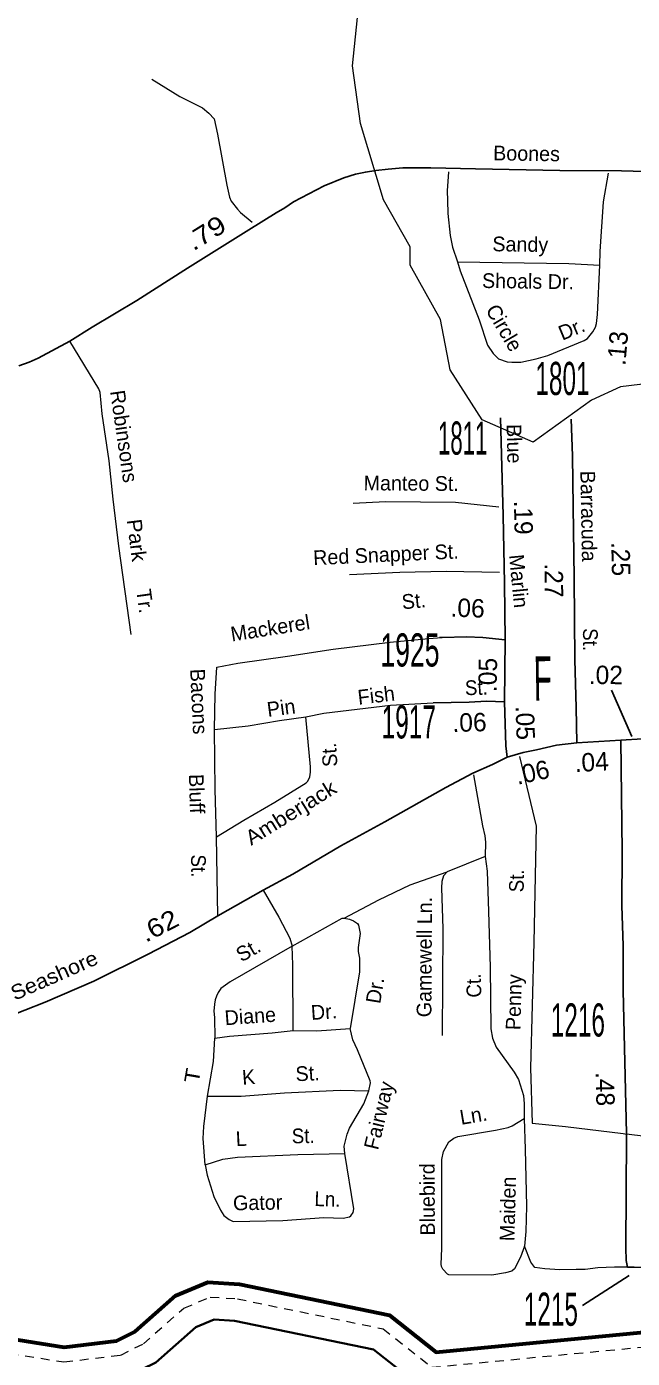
# Model space of a CAD drawing. Extents: x 641866 to 708309, y 9200 to 69402.
# Drawn here: x 672485 to 673308, y 18701 to 20509 of the extents above; entities that cross this region are included whole.
import ezdxf
from ezdxf.enums import TextEntityAlignment as Align

# ---------------------------------------------------------------- set-up
doc = ezdxf.new("R2010")
doc.units = 0
doc.header["$LTSCALE"] = 8
doc.linetypes.add('SHORT_DASHED', pattern=[2.7, 1.5, -1.2])
for name, color, linetype, lineweight in [('10', 7, 'Continuous', 40), ('11', 7, 'Continuous', 40), ('17', 7, 'Continuous', 25), ('22', 7, 'Continuous', 40), ('32', 7, 'Continuous', 25), ('35', 7, 'Continuous', 13), ('59', 7, 'Continuous', 13), ('60', 7, 'Continuous', 25), ('61', 7, 'SHORT_DASHED', 13), ('8', 7, 'Continuous', 25)]:
    doc.layers.add(name, color=color, linetype=linetype, lineweight=lineweight)

msp = doc.modelspace()

# ---------------------------------------------------------------- linework, layer by layer
at = {"layer": '17'}
msp.add_line((673307.173, 19545.295), (673279.363, 19608.429), dxfattribs=at)
at = {"layer": '32'}
msp.add_line((673133.948, 19592.509), (673135.205, 19676.695), dxfattribs=at)
for points in [[(673387.483, 20310.616), (673293.193, 20313.525), (673209.147, 20314.017), (673094.628, 20315.984), (673034.174, 20317.459), (672995.837, 20317.459), (672976.135, 20315.749), (672959.488, 20313.965), (672945.219, 20311.586), (672931.545, 20308.612), (672916.086, 20303.853), (672889.332, 20293.147), (672847.714, 20271.139), (672835.955, 20263.333), (672823.933, 20256.269), (672787.072, 20233.072), (672703.836, 20181.324), (672634.87, 20137.309), (672574.308, 20100.908), (672543.95, 20082.294), (672500.906, 20059.223), (672488.799, 20053.657), (672474.501, 20048.532)], [(673135.205, 19676.695), (673134.083, 19753.758), (673132.3, 19845.357), (673128.733, 19977.998)], [(673232.195, 19536.953), (673231.588, 19584.834), (673229.805, 19649.667), (673228.616, 19760.895), (673227.427, 19857.253), (673226.238, 19926.25), (673224.454, 19976.214)], [(673135.205, 19676.695), (673104.669, 19679.983), (673082.284, 19680.715), (673049.444, 19679.895), (673045.956, 19679.593)], [(673133.948, 19592.509), (673109.82, 19593.401), (673086.094, 19592.058), (673037.273, 19590.898)], [(673137.669, 19517.14), (673135.835, 19532.529), (673133.948, 19592.509)], [(673137.669, 19517.14), (673159.295, 19523.533), (673177.48, 19527.466), (673204.512, 19533.367), (673232.195, 19536.953), (673291.998, 19540.251), (673321.488, 19542.218), (673347.537, 19543.693), (673423.753, 19548.755)], [(673291.998, 19540.251), (673293.786, 19389.361), (673293.366, 19315.671), (673295.221, 19261.436), (673295.246, 19200.437), (673299.839, 19006.257), (673299.854, 19005.591), (673299.931, 19002.35), (673298.951, 18851.276), (673299.477, 18833.885), (673301.057, 18824.926)], [(672228.672, 19154.181), (672259.818, 19151.381), (672321.941, 19148.845), (672369.504, 19148.25), (672398.042, 19149.439), (672424.202, 19153.008), (672455.118, 19163.12), (672510.41, 19184.533), (672576.404, 19213.083), (672650.127, 19249.961), (672706.608, 19279.106), (672744.707, 19301.739), (672806.579, 19336.646), (672846.597, 19358.375), (672911.725, 19396.877), (672971.775, 19429.591), (673054.414, 19475.986), (673091.276, 19495.614), (673118.03, 19507.51), (673137.669, 19517.14)], [(673359.521, 18823.872), (673351.951, 18824.255), (673324.734, 18824.519), (673310.201, 18824.784), (673301.057, 18824.926)]]:
    msp.add_lwpolyline(points, dxfattribs=at)
at = {"layer": '35'}
for p, q in [((672744.707, 19301.739), (672742.975, 19409.07)), ((673355.679, 18998.561), (673299.854, 19005.591))]:
    msp.add_line(p, q, dxfattribs=at)
for points in [[(672655.298, 20437.742), (672693.346, 20414.309), (672724.047, 20398.818), (672732.61, 20391.753), (672739.663, 20384.117), (672744.558, 20363.123), (672756.82, 20293.688), (672760.608, 20277.516), (672762.801, 20271.974), (672771.394, 20261.208), (672775.607, 20256.727), (672791.552, 20243.52)], [(673057.87, 20312.188), (673056.366, 20286.017), (673056.519, 20273.214), (673057.278, 20255.5), (673060.103, 20225.646), (673063.299, 20209.885), (673070.213, 20189.852)], [(673263.619, 20185.226), (673263.874, 20203.621), (673268.676, 20271.227), (673275.529, 20310.294)], [(673070.213, 20189.852), (673221.469, 20187.738), (673263.619, 20185.226)], [(673070.213, 20189.852), (673074.078, 20177.678), (673099.79, 20110.884), (673111.135, 20076.866), (673118.714, 20065.42), (673125.972, 20058.081), (673137.593, 20053.957), (673144.282, 20053.428), (673156.485, 20053.593), (673176.968, 20057.898), (673193.056, 20062.488), (673242.147, 20082.842), (673247.001, 20085.649), (673254.279, 20094.908), (673257.797, 20101.04), (673258.991, 20105.917), (673260.626, 20118.085), (673263.619, 20185.226)], [(672627.072, 19683.899), (672610.483, 19803.816), (672602.515, 19867.769), (672597.012, 19919.474), (672587.743, 19983.352), (672585.007, 20012.604), (672583.102, 20017.54), (672543.95, 20082.294)], [(672928.702, 19862.185), (672972.644, 19864.438), (673067.728, 19863.707), (673126.398, 19856.977)], [(672923.733, 19765.182), (672991.993, 19768.367), (673054.817, 19769.657), (673127.394, 19768.559)], [(672740.081, 19554.724), (672741.316, 19602.981), (672743.23, 19639.358), (672771.928, 19645.102), (672839.561, 19654.26), (672901.648, 19664.064), (672978.928, 19673.475), (673030.72, 19678.277), (673049.444, 19679.895)], [(672864.311, 19571.93), (672888.609, 19577.062), (672979.415, 19587.813), (673037.273, 19590.898)], [(672740.081, 19554.724), (672785.783, 19560.043), (672828.421, 19567.222), (672864.311, 19571.93)], [(672742.975, 19409.07), (672779.916, 19431.958), (672822.283, 19456.242), (672864.79, 19482.623), (672867.132, 19484.778), (672869.746, 19490.727), (672870.667, 19497.009), (672870.608, 19504.31), (672864.311, 19571.93)], [(672742.975, 19409.07), (672741.019, 19473.607), (672740.081, 19554.724)], [(673154.573, 19518.34), (673176.946, 19423.511), (673173.767, 19265.643), (673169.466, 19095.662), (673171.616, 19020.355), (673216.783, 19016.051), (673295.395, 19006.152), (673299.854, 19005.591)], [(673091.993, 19493.346), (673104.257, 19424.011), (673107.597, 19410.547), (673108.429, 19401.831), (673107.958, 19382.541)], [(673107.958, 19382.541), (673056.36, 19361.835), (673056.244, 19361.705), (673051.454, 19356.329), (673049.101, 19348.375), (673048.635, 19339.784), (673050.467, 19284.35), (673049.672, 19139.267)], [(673107.958, 19382.541), (673110.571, 19362.491), (673112.415, 19307.656), (673114.458, 19232.018), (673115.349, 19148.502), (673118.004, 19135.751), (673122.97, 19123.656), (673147.118, 19089.792), (673153.319, 19079.472), (673159.708, 19058.15), (673160.986, 19046.625), (673160.599, 19026.533)], [(672916.383, 19298.936), (672963.362, 19323.74), (673006.068, 19343.767), (673056.18, 19361.763)], [(672806.579, 19336.646), (672827.677, 19300.241), (672842.728, 19271.751), (672845.817, 19260.792)], [(672845.817, 19260.792), (672913.646, 19298.685), (672916.351, 19298.933), (672916.381, 19298.926), (672923.717, 19297.191), (672928.978, 19295.189), (672934.311, 19291.687), (672935.96, 19289.055), (672938.045, 19277.915), (672935.476, 19258.765), (672935.57, 19253.263), (672937.102, 19244.534), (672937.042, 19225.835), (672924.46, 19148.879)], [(672845.817, 19260.792), (672761.584, 19212.315), (672748.906, 19203.059), (672745.104, 19197.733), (672743.006, 19192.673), (672741.111, 19187.71), (672740.096, 19181.729), (672739.517, 19172.441), (672740.253, 19163.927), (672740.513, 19135.922)], [(672847.111, 19146.269), (672846.723, 19235.175), (672845.817, 19260.792)], [(672847.111, 19146.269), (672879.404, 19145.947), (672924.46, 19148.879)], [(672949.832, 19064.392), (672952.241, 19075.245), (672951.591, 19077.857), (672934.599, 19119.784), (672928.066, 19133.61), (672924.46, 19148.879)], [(672730.997, 19057.206), (672739.101, 19104.15), (672740.513, 19135.922)], [(672740.513, 19135.922), (672760.665, 19138.634), (672818.545, 19142.819), (672847.111, 19146.269)], [(672727.799, 18963.869), (672724.99, 18999.723), (672725.998, 19015.703), (672730.997, 19057.206)], [(672730.997, 19057.206), (672776.695, 19057.126), (672835.176, 19061.4), (672910.849, 19065.242), (672949.832, 19064.392)], [(672917.294, 18979.32), (672916.485, 18989.235), (672920.601, 19005.655), (672923.652, 19013.497), (672943.292, 19046.718), (672949.832, 19064.392)], [(672727.799, 18963.869), (672751.544, 18971.412), (672771.596, 18974.126), (672853.27, 18978.053), (672917.294, 18979.32)], [(672727.799, 18963.869), (672730.43, 18949.919), (672739.268, 18920.749), (672748.41, 18902.173), (672752.972, 18894.985), (672760.067, 18889.549), (672765.717, 18886.94), (672832.941, 18888.245), (672888.921, 18892.467), (672915.203, 18891.561), (672923.833, 18893.095), (672925.557, 18894.362), (672928.547, 18899.004), (672929.441, 18903.887), (672917.294, 18979.32)], [(673301.057, 18824.926), (673283.676, 18824.926), (673261.028, 18823.872), (673243.647, 18821.764), (673231.533, 18821.764), (673209.412, 18821.237), (673188.87, 18822.818), (673175.176, 18824.399), (673169.909, 18831.777), (673161.365, 18853.421)]]:
    msp.add_lwpolyline(points, dxfattribs=at)
msp.add_lwpolyline([(673160.599, 19026.533), (673162.299, 18985.001), (673163.81, 18907.673), (673162.951, 18873.49), (673161.365, 18853.421), (673155.98, 18838.625), (673147.675, 18822.785), (673144.115, 18819.654), (673135.566, 18817.119), (673116.704, 18813.882), (673058.413, 18814.304), (673056.533, 18815.341), (673050.166, 18822.263), (673048.536, 18825.894), (673048.196, 18829.001), (673049.206, 18850.281), (673049.131, 18970.981), (673051.344, 18982.038), (673058.591, 18994.898), (673065.187, 18999.871), (673070.629, 19002.066), (673121.796, 19010.781), (673139.069, 19014.548), (673144.307, 19016.547)], close=True, dxfattribs=at)
at = {"layer": '59'}
msp.add_lwpolyline([(673881.75, 20120.545), (673854.688, 20121.945), (673788.875, 20104.229), (673660.349, 20056.644), (673541.321, 20067.311), (673448.941, 20054.273), (673384.393, 20038.866), (673341.756, 20029.977), (673318.069, 20023.458), (673291.421, 20019.903), (673252.337, 20002.124), (673172.875, 19945.094), (673104, 19975.418), (673060.375, 20043.262), (673047.312, 20111.5), (673006.125, 20185.301), (673005.812, 20210.295), (672969.875, 20274), (672938.75, 20377.596), (672927.812, 20455.797), (672954, 20710.291)], dxfattribs=at)
at = {"layer": '60', "lineweight": 60}
msp.add_lwpolyline([(672441.938, 18731.188), (672536.125, 18716.375), (672607.125, 18725.008), (672632.438, 18737.52), (672687.938, 18786.449), (672731.188, 18804.619), (672774.188, 18801.787), (672977.812, 18759.871), (673041.5, 18709.643), (673389.25, 18742.945), (673572.188, 18744.426), (673737.375, 18730.246), (673823.625, 18712.58), (673943.125, 18731.285), (674374.688, 18749.975), (674630.75, 18774.041)], dxfattribs=at)
at = {"layer": '61'}
msp.add_lwpolyline([(672440.413, 18711.182), (672535.772, 18696.185), (672612.927, 18705.566), (672643.676, 18720.765), (672698.706, 18769.28), (672734.583, 18784.352), (672771.502, 18781.921), (672969.144, 18741.236), (673035.417, 18688.969), (673390.286, 18722.953), (673571.412, 18724.419), (673734.503, 18710.419), (673823.15, 18692.262), (673945.11, 18711.352), (674376.057, 18730.015), (674630.842, 18753.962)], dxfattribs=at)
at = {"layer": '61', "linetype": 'Continuous', "lineweight": 35}
msp.add_lwpolyline([(672438.127, 18681.172), (672535.242, 18665.899), (672621.631, 18676.404), (672660.533, 18695.632), (672714.857, 18743.525), (672739.676, 18753.952), (672767.473, 18752.121), (672956.141, 18713.284), (673026.292, 18657.958), (673391.841, 18692.965), (673570.248, 18694.409), (673730.196, 18680.679), (673822.437, 18661.785), (673948.088, 18681.453), (674378.111, 18700.076), (674630.979, 18723.843)], dxfattribs=at)
at = {"layer": '8'}
msp.add_line((673303.621, 18813.556), (673239.882, 18772.724), dxfattribs=at)

# ---------------------------------------------------------------- texts
at = {"layer": '10'}
for s, rotation, p in [('Sandy', 359.199, (673155.44, 20203.662)), ('Shoals Dr.', 359.199, (673165.894, 20153.511)), ('Circle', 300.525, (673125.208, 20095.116)), ('Dr.', 22.52, (673229.044, 20089.481)), ('Robinsons ', 278.256, (672608.055, 19947.827)), ('Manteo St.', 359.56, (673007.355, 19879.172)), ('Red Snapper St.', 2.671, (672973.481, 19782.52)), ('Tr.', 277.876, (672636.141, 19727.808)), ('Bacons', 272.615, (672709.239, 19592.39)), ('St.', 93.667, (672906.306, 19521.048)), ('Bluff', 271.736, (672706.192, 19467.355)), ('Gamewell Ln.', 89.686, (673035.256, 19245.866)), ('St.', 29.921, (672791.03, 19246.569)), ('Penny', 88.55, (673156.707, 19184.4)), ('Dr.', 80.715, (672968.156, 19199.224)), ('Diane', 4.136, (672789.567, 19155.763)), ('Dr.', 3.723, (672889.611, 19161.643)), ('K ', 4.18, (672791.041, 19073.215)), ('St.', 2.906, (672867.139, 19078.042)), ('Fairway', 76.527, (672973.209, 19028.535)), ('Ln.', 9.666, (673093.551, 19021.186)), ('L', 2.753, (672777, 18989.403)), ('Bluebird ', 90.273, (673039.377, 18920.582)), ('Maiden', 88.56, (673148.708, 18903.783)), ('Gator', 1.112, (672799.047, 18902.59))]:
    msp.add_text(s, height=20, rotation=rotation, dxfattribs=at).set_placement(p, align=Align.CENTER)
for s, rotation, width, p in [('Park', 277.102, 1.05, (672624.75, 19810.632)), ('Amberjack', 31.825, 1.1, (672849.088, 19433.512)), ('St.', 270.925, 0.95, (672708.609, 19369.505)), ('St.', 88.846, 0.95, (673160.447, 19349.222)), ('Ct.', 92.045, 0.95, (673102.344, 19207.463)), ('T', 80.205, 1.2, (672720.252, 19083.135)), ('St.', 1.134, 0.95, (672860.913, 18993.207)), ('Ln.', 358.026, 0.95, (672893.399, 18907.322))]:
    msp.add_text(s, height=20, rotation=rotation, dxfattribs=dict(at, width=width)).set_placement(p, align=Align.CENTER)
at = {"layer": '11'}
for s, rotation, p in [('Boones', 359.139, (673163.91, 20326.978)), ('Blue', 271.332, (673137.496, 19942.602)), ('Barracuda', 271.037, (673238.238, 19844.385)), ('Marlin', 275.541, (673143.741, 19755.395)), ('St.', 5.297, (673011.727, 19719.502)), ('Mackerel', 8.973, (672817.432, 19682.735)), ('Fish', 6.752, (672961.018, 19591.403)), ('Pin ', 7.473, (672835.755, 19574.844))]:
    msp.add_text(s, height=20, rotation=rotation, dxfattribs=at).set_placement(p, align=Align.CENTER)
for s, rotation, width, p in [('St.', 270.239, 0.95, (673240.761, 19676.842)), ('St.', 1.361, 0.95, (673096.126, 19601.813)), ('Seashore', 23.812, 1.1, (672526.577, 19211.872))]:
    msp.add_text(s, height=20, rotation=rotation, dxfattribs=dict(at, width=width)).set_placement(p, align=Align.CENTER)
at = {"layer": '17'}
for s, rotation, width, p in [('.79', 31.869, 1.2, (672735.287, 20218.54)), ('.62', 27.294, 1.15, (672670.552, 19277.38))]:
    msp.add_text(s, height=25, rotation=rotation, dxfattribs=dict(at, width=width)).set_placement(p, align=Align.CENTER)
for s, rotation, p in [('.13', 84.959, (673300.178, 20071.329)), ('.19', 271.115, (673147.361, 19842.364)), ('.25', 271.342, (673279.602, 19786.075)), ('.27', 270.612, (673188.653, 19757.182)), ('.06', 358.13, (673083.678, 19707.402)), ('.05', 89.145, (673123.8, 19628.789)), ('.02', 359.697, (673271.741, 19616.476)), ('.05', 271.802, (673149.868, 19563.514)), ('.06', 1.361, (673086.87, 19552.065)), ('.06', 12.206, (673174.486, 19484.622)), ('.04', 3.156, (673253.144, 19498.225)), ('.48', 271.355, (673258.404, 19066.456))]:
    msp.add_text(s, height=25, rotation=rotation, dxfattribs=at).set_placement(p, align=Align.CENTER)
at = {"layer": '22', "width": 0.5}
msp.add_text('F', height=60, rotation=0.913, dxfattribs=at).set_placement((673186.461, 19594.228), align=Align.CENTER)
at = {"layer": '8'}
for s, width, p in [('1801', 0.55, (673212.866, 20008.959)), ('1811', 0.5, (673077.315, 19928.021)), ('1925', 0.6, (673005.688, 19640.374)), ('1917', 0.55, (673004.078, 19542.649)), ('1216', 0.55, (673233.735, 19138.002)), ('1215', 0.55, (673197.034, 18745.333))]:
    msp.add_text(s, height=45, dxfattribs=dict(at, width=width)).set_placement(p, align=Align.CENTER)

doc.saveas('drawing.dxf')
